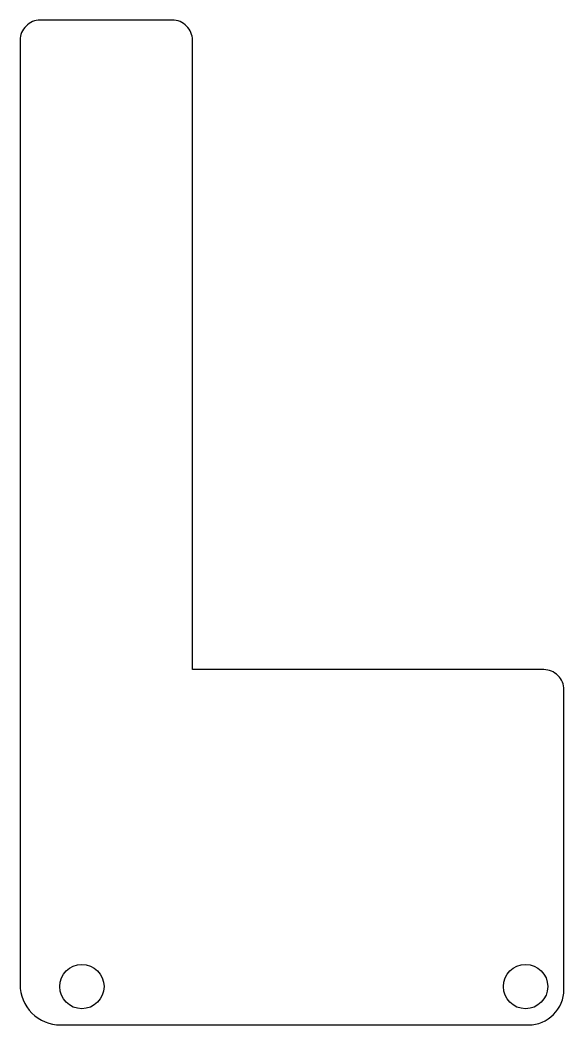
# Model space of a CAD drawing. Header units: millimetres. Extents: x 76.8 to 103.8, y -90.8 to -41.
import ezdxf

# ---------------------------------------------------------------- set-up
doc = ezdxf.new("R2010")
doc.units = ezdxf.units.MM
doc.layers.get('0').update_dxf_attribs({"linetype": 'CONTINUOUS'})

msp = doc.modelspace()

# ---------------------------------------------------------------- linework, layer by layer
msp.add_lwpolyline([(77.835, -40.997, 0.414214), (76.835, -41.997), (76.835, -88.81, 0.414214), (78.835, -90.81), (102.047, -90.81, 0.414214), (103.797, -89.06), (103.797, -74.197, 0.414214), (102.797, -73.197), (85.382, -73.197), (85.382, -41.997, 0.414214), (84.382, -40.997)], format="xyb", close=True)
for centre in [(79.897, -88.91), (101.897, -88.91)]:
    msp.add_circle(centre, 1.1)

doc.saveas('drawing.dxf')
